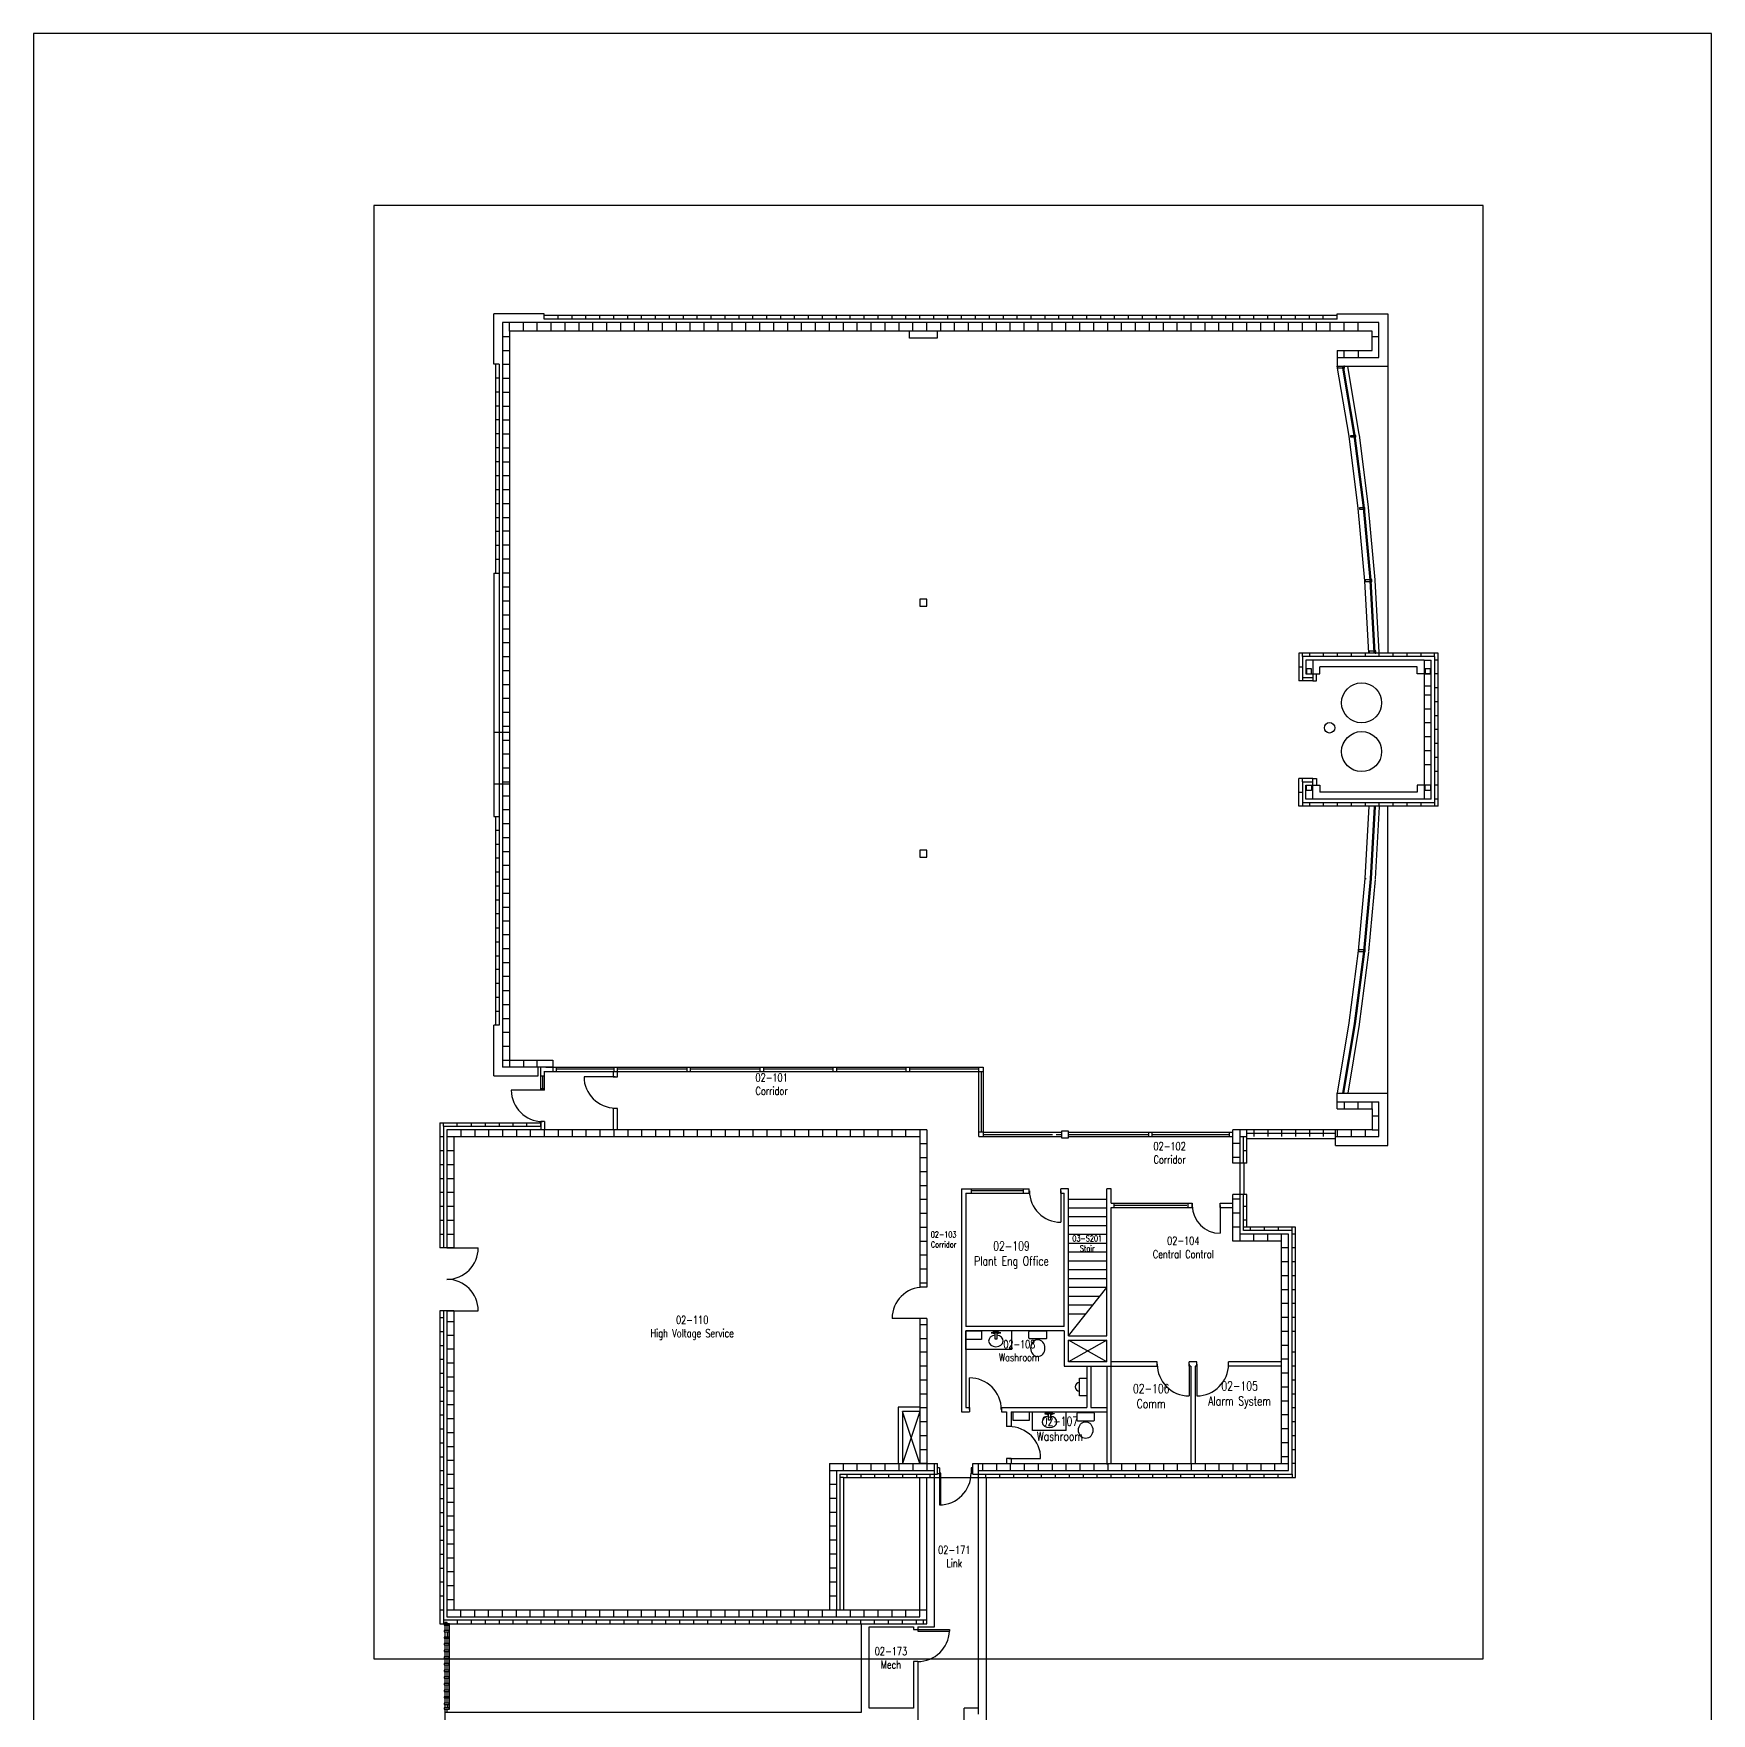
# Model space of a CAD drawing. Extents: x 11182 to 734459, y -1391328 to 152085.
# Drawn here: x 105947 to 154187, y 103800 to 152085 of the extents above; entities that cross this region are included whole.
import ezdxf
from ezdxf.enums import TextEntityAlignment as Align

# ---------------------------------------------------------------- set-up
doc = ezdxf.new("R2010")
doc.units = 0
doc.header["$LTSCALE"] = 500
doc.header["$MEASUREMENT"] = 0
doc.layers.get('0').update_dxf_attribs({"linetype": 'CONTINUOUS'})
doc.layers.add('0_Defpoints', color=106, linetype='CONTINUOUS', plot=False)
for name, color, linetype in [('0_room_data', 7, 'CONTINUOUS'), ('1_Wall_Exist', 251, 'CONTINUOUS'), ('3_Text', 7, 'CONTINUOUS')]:
    doc.layers.add(name, color=color, linetype=linetype)
doc.styles.add('1_200', font='simplex.shx', dxfattribs={"width": 0.75, "height": 460})

# ---------------------------------------------------------------- blocks, each defined once
blk = doc.blocks.new('room_data')
at = {"layer": '3_Text', "style": '1_200', "width": 0.75}
for tag, p in [('ROOMNUM', (0, 0)), ('ROOMUSE', (0, -575))]:
    blk.add_attdef(tag, text='', height=345, dxfattribs=at).set_placement(p, align=Align.MIDDLE_CENTER)
blk = doc.blocks.new('toilet 24x29')
blk.add_lwpolyline([(-9, 0), (9, 0, 0.414214), (10, 1), (10, 8, 0.414214), (9, 9), (-9, 9, 0.414214), (-10, 8), (-10, 1, 0.414214)], format="xyb", close=True)
blk.add_ellipse((0, 19.5), major_axis=(0, 9.47), ratio=0.862784)

msp = doc.modelspace()

# ---------------------------------------------------------------- linework, layer by layer
at = {"layer": '0_Defpoints'}
for points in [[(105947, 77534), (154187, 77534), (154187, 152085), (105947, 152085)], [(115726, 105364), (147627, 105364), (147627, 147140), (115726, 147140)]]:
    msp.add_lwpolyline(points, close=True, dxfattribs=at)
at = {"layer": '1_Wall_Exist'}
for p, q in [((120629, 144029), (119179, 144029)), ((119179, 142579), (119179, 144029)), ((120629, 143879), (120629, 144029)), ((143429, 143979), (120629, 143979)), ((121029, 143879), (121029, 143979)), ((121429, 143879), (121429, 143979)), ((121829, 143879), (121829, 143979)), ((122229, 143879), (122229, 143979)), ((122629, 143879), (122629, 143979)), ((123029, 143879), (123029, 143979)), ((123429, 143879), (123429, 143979)), ((123829, 143879), (123829, 143979)), ((124229, 143879), (124229, 143979)), ((124629, 143879), (124629, 143979)), ((125029, 143879), (125029, 143979)), ((125429, 143879), (125429, 143979)), ((125829, 143879), (125829, 143979)), ((126229, 143879), (126229, 143979)), ((126629, 143879), (126629, 143979)), ((127029, 143879), (127029, 143979)), ((127429, 143879), (127429, 143979)), ((127829, 143879), (127829, 143979)), ((128229, 143879), (128229, 143979)), ((128629, 143879), (128629, 143979)), ((129029, 143879), (129029, 143979)), ((129429, 143879), (129429, 143979)), ((129829, 143879), (129829, 143979)), ((130229, 143879), (130229, 143979)), ((130629, 143879), (130629, 143979)), ((131029, 143879), (131029, 143979)), ((131429, 143879), (131429, 143979)), ((131829, 143879), (131829, 143979)), ((132229, 143879), (132229, 143979)), ((132629, 143879), (132629, 143979)), ((133029, 143879), (133029, 143979)), ((133429, 143879), (133429, 143979)), ((133829, 143879), (133829, 143979)), ((134229, 143879), (134229, 143979)), ((134629, 143879), (134629, 143979)), ((135029, 143879), (135029, 143979)), ((135429, 143879), (135429, 143979)), ((135829, 143879), (135829, 143979)), ((136229, 143879), (136229, 143979)), ((136629, 143879), (136629, 143979)), ((137029, 143879), (137029, 143979)), ((137429, 143879), (137429, 143979)), ((137829, 143879), (137829, 143979)), ((138229, 143879), (138229, 143979)), ((138629, 143879), (138629, 143979)), ((139029, 143879), (139029, 143979)), ((139429, 143879), (139429, 143979)), ((139829, 143879), (139829, 143979)), ((140229, 143879), (140229, 143979)), ((140629, 143879), (140629, 143979)), ((141029, 143879), (141029, 143979)), ((141429, 143879), (141429, 143979)), ((141829, 143879), (141829, 143979)), ((142229, 143879), (142229, 143979)), ((142629, 143879), (142629, 143979)), ((143029, 143879), (143029, 143979)), ((143429, 144029), (144879, 144029)), ((143429, 143879), (143429, 144029)), ((144879, 144029), (144879, 134291)), ((144629, 143779), (119429, 143779)), ((119429, 143779), (119429, 122379)), ((119629, 143529), (119629, 143779)), ((144429, 143529), (119629, 143529)), ((119629, 143529), (119629, 122377)), ((120029, 143529), (120029, 143779)), ((120429, 143529), (120429, 143779)), ((143429, 143879), (120629, 143879)), ((120829, 143529), (120829, 143779)), ((121229, 143529), (121229, 143779)), ((121629, 143529), (121629, 143779)), ((122029, 143529), (122029, 143779)), ((122429, 143529), (122429, 143779)), ((122829, 143529), (122829, 143779)), ((123229, 143529), (123229, 143779)), ((123629, 143529), (123629, 143779)), ((124029, 143529), (124029, 143779)), ((124429, 143529), (124429, 143779)), ((124829, 143529), (124829, 143779)), ((125229, 143529), (125229, 143779)), ((125629, 143529), (125629, 143779)), ((126029, 143529), (126029, 143779)), ((126429, 143529), (126429, 143779)), ((126829, 143529), (126829, 143779)), ((127229, 143529), (127229, 143779)), ((127629, 143529), (127629, 143779)), ((128029, 143529), (128029, 143779)), ((128429, 143529), (128429, 143779)), ((128829, 143529), (128829, 143779)), ((129229, 143529), (129229, 143779)), ((129629, 143529), (129629, 143779)), ((130029, 143529), (130029, 143779)), ((130429, 143529), (130429, 143779)), ((130829, 143529), (130829, 143779)), ((131129, 143329), (131129, 143529)), ((131229, 143529), (131229, 143779)), ((131629, 143529), (131629, 143779)), ((131929, 143529), (131929, 143329)), ((132029, 143529), (132029, 143779)), ((132429, 143529), (132429, 143779)), ((132829, 143529), (132829, 143779)), ((133229, 143529), (133229, 143779)), ((133629, 143529), (133629, 143779)), ((134029, 143529), (134029, 143779)), ((134429, 143529), (134429, 143779)), ((134829, 143529), (134829, 143779)), ((135229, 143529), (135229, 143779)), ((135629, 143529), (135629, 143779)), ((136029, 143529), (136029, 143779)), ((136429, 143529), (136429, 143779)), ((136829, 143529), (136829, 143779)), ((137229, 143529), (137229, 143779)), ((137629, 143529), (137629, 143779)), ((138029, 143529), (138029, 143779)), ((138429, 143529), (138429, 143779)), ((138829, 143529), (138829, 143779)), ((139229, 143529), (139229, 143779)), ((139629, 143529), (139629, 143779)), ((140029, 143529), (140029, 143779)), ((140429, 143529), (140429, 143779)), ((140829, 143529), (140829, 143779)), ((141229, 143529), (141229, 143779)), ((141629, 143529), (141629, 143779)), ((142029, 143529), (142029, 143779)), ((142429, 143529), (142429, 143779)), ((142829, 143529), (142829, 143779)), ((143229, 143529), (143229, 143779)), ((143629, 143529), (143629, 143779)), ((144029, 143529), (144029, 143779)), ((144429, 142979), (144429, 143529)), ((144629, 142779), (144629, 143779)), ((119429, 143379), (119629, 143379)), ((119429, 142979), (119629, 142979)), ((131929, 143329), (131129, 143329)), ((143429, 142979), (143428, 142529)), ((143429, 142979), (144429, 142979)), ((143629, 142779), (143629, 142979)), ((144029, 142979), (144029, 142779)), ((144429, 143379), (144629, 143379)), ((119329, 142579), (119179, 142579)), ((119229, 142579), (119229, 136579)), ((119329, 142579), (119329, 123579)), ((119429, 142579), (119629, 142579)), ((143428, 142779), (144629, 142779)), ((143428, 142529), (144879, 142529)), ((143768, 140510), (143429, 142529)), ((143449, 142530), (143583, 142530)), ((143449, 142467), (143449, 142530)), ((143583, 142467), (143449, 142467)), ((143916, 140535), (143581, 142529)), ((143583, 142530), (143583, 142467)), ((143615, 142513), (143583, 142513)), ((143615, 142487), (143583, 142487)), ((143945, 140540), (143611, 142529)), ((143634, 142530), (143615, 142530)), ((143615, 142530), (143615, 142467)), ((143615, 142467), (143634, 142467)), ((143634, 142467), (143634, 142530)), ((144063, 140560), (143733, 142529)), ((119329, 142179), (119229, 142179)), ((119429, 142179), (119629, 142179)), ((119329, 141779), (119229, 141779)), ((119429, 141779), (119629, 141779)), ((119329, 141379), (119229, 141379)), ((119429, 141379), (119629, 141379)), ((119329, 140979), (119229, 140979)), ((119329, 140579), (119229, 140579)), ((119429, 140979), (119629, 140979)), ((119429, 140579), (119629, 140579)), ((143815, 140534), (143922, 140534)), ((143815, 140483), (143815, 140534)), ((144181, 138452), (143916, 140529)), ((143922, 140534), (143922, 140483)), ((143947, 140520), (143922, 140520)), ((144211, 138456), (143946, 140533)), ((143962, 140534), (143947, 140534)), ((143947, 140534), (143947, 140483)), ((143962, 140483), (143962, 140534)), ((144330, 138471), (144065, 140548)), ((119329, 140179), (119229, 140179)), ((119429, 140179), (119629, 140179)), ((144033, 138433), (143768, 140510)), ((143922, 140483), (143815, 140483)), ((143947, 140500), (143922, 140500)), ((143947, 140483), (143962, 140483)), ((119329, 139779), (119229, 139779)), ((119429, 139779), (119629, 139779)), ((119229, 139379), (119329, 139379)), ((119429, 139379), (119629, 139379)), ((119229, 138979), (119329, 138979)), ((119229, 138579), (119329, 138579)), ((119429, 138979), (119629, 138979)), ((119429, 138579), (119629, 138579)), ((119229, 138179), (119329, 138179)), ((119429, 138179), (119629, 138179)), ((144223, 136356), (144033, 138433)), ((144078, 138461), (144184, 138461)), ((144078, 138410), (144078, 138461)), ((144184, 138410), (144078, 138410)), ((144372, 136370), (144182, 138447)), ((144184, 138461), (144184, 138410)), ((144210, 138447), (144184, 138447)), ((144210, 138426), (144184, 138426)), ((144225, 138461), (144210, 138461)), ((144210, 138461), (144210, 138410)), ((144210, 138410), (144225, 138410)), ((144402, 136372), (144212, 138449)), ((144225, 138410), (144225, 138461)), ((144521, 136383), (144331, 138460)), ((119229, 137779), (119329, 137779)), ((119629, 137779), (119429, 137779)), ((119229, 137379), (119329, 137379)), ((119629, 137379), (119429, 137379)), ((119229, 136979), (119329, 136979)), ((119629, 136979), (119429, 136979)), ((119179, 136579), (119329, 136579)), ((119179, 136579), (119179, 129579)), ((119629, 136579), (119429, 136579)), ((119429, 136179), (119629, 136179)), ((144340, 134279), (144223, 136356)), ((144239, 136389), (144373, 136389)), ((144239, 136326), (144239, 136389)), ((144373, 136326), (144239, 136326)), ((144489, 134287), (144372, 136364)), ((144373, 136389), (144373, 136326)), ((144404, 136372), (144373, 136372)), ((144404, 136346), (144373, 136346)), ((144519, 134289), (144402, 136366)), ((144423, 136389), (144404, 136389)), ((144404, 136389), (144404, 136326)), ((144404, 136326), (144423, 136326)), ((144423, 136326), (144423, 136389)), ((144639, 134296), (144522, 136373)), ((119429, 135779), (119629, 135779)), ((131632, 135827), (131432, 135827)), ((131432, 135827), (131432, 135627)), ((131632, 135627), (131632, 135827)), ((119429, 135379), (119629, 135379)), ((131432, 135627), (131632, 135627)), ((119429, 134979), (119629, 134979)), ((119429, 134579), (119629, 134579)), ((146329, 134279), (142328, 134279)), ((142328, 134279), (142328, 133479)), ((142428, 134179), (142428, 134279)), ((142629, 134276), (142629, 134176)), ((143029, 134276), (143029, 134176)), ((143429, 134276), (143429, 134176)), ((143829, 134276), (143829, 134176)), ((144229, 134276), (144229, 134176)), ((144353, 134343), (144486, 134343)), ((144353, 134279), (144353, 134343)), ((144486, 134279), (144353, 134279)), ((144486, 134343), (144486, 134279)), ((144518, 134325), (144486, 134325)), ((144518, 134299), (144486, 134299)), ((144537, 134343), (144518, 134343)), ((144518, 134343), (144518, 134279)), ((144518, 134279), (144537, 134279)), ((144537, 134279), (144537, 134343)), ((144629, 134276), (144629, 134176)), ((145029, 134276), (145029, 134176)), ((145429, 134276), (145429, 134176)), ((145829, 134276), (145829, 134176)), ((146229, 134179), (146229, 134276)), ((146329, 129878), (146329, 134279)), ((119429, 134179), (119629, 134179)), ((119429, 133779), (119629, 133779)), ((142328, 133879), (142428, 133879)), ((146229, 134179), (142428, 134179)), ((142428, 134179), (142428, 133579)), ((145929, 134079), (142529, 134079)), ((142529, 134079), (142529, 133679)), ((142692, 133829), (142542, 133829)), ((142542, 133829), (142542, 133679)), ((142692, 133679), (142692, 133829)), ((142729, 134079), (142729, 133679)), ((145729, 133879), (142929, 133879)), ((142929, 133679), (142929, 133879)), ((145729, 133679), (145729, 133879)), ((145929, 134079), (146129, 134079)), ((145929, 134079), (145929, 130078)), ((146107, 133829), (145957, 133829)), ((145957, 133829), (145957, 133679)), ((146107, 133679), (146107, 133829)), ((146129, 130078), (146129, 134079)), ((146229, 134179), (146229, 129978)), ((146329, 134079), (146229, 134079)), ((119429, 133379), (119629, 133379)), ((142728, 133479), (142328, 133479)), ((142428, 133579), (142731, 133579)), ((142428, 133579), (142428, 133479)), ((142529, 133679), (142729, 133679)), ((142542, 133679), (142692, 133679)), ((142729, 133679), (142728, 133479)), ((142728, 133479), (142828, 133479)), ((142729, 133679), (142929, 133679)), ((142828, 133479), (142828, 133679)), ((146129, 133679), (145729, 133679)), ((145929, 133339), (146129, 133339)), ((145957, 133679), (146107, 133679)), ((146329, 133679), (146229, 133679)), ((146329, 133279), (146229, 133279)), ((119429, 132979), (119629, 132979)), ((145929, 133079), (146129, 133079)), ((146329, 132879), (146229, 132879)), ((119429, 132579), (119629, 132579)), ((145929, 132679), (146129, 132679)), ((146329, 132479), (146229, 132479)), ((119183, 132008), (119640, 132008)), ((119429, 132179), (119629, 132179)), ((145929, 132279), (146129, 132279)), ((145929, 131879), (146129, 131879)), ((146329, 132079), (146229, 132079)), ((119429, 131779), (119629, 131779)), ((119429, 131379), (119629, 131379)), ((145929, 131479), (146129, 131479)), ((146329, 131679), (146229, 131679)), ((119429, 130979), (119629, 130979)), ((145929, 131079), (146129, 131079)), ((146329, 131279), (146229, 131279)), ((146329, 130879), (146229, 130879)), ((119628, 130508), (119183, 130508)), ((119429, 130579), (119629, 130579)), ((142328, 129878), (142328, 130678)), ((142728, 130678), (142328, 130678)), ((142428, 130578), (142428, 130678)), ((142428, 130578), (142731, 130581)), ((142428, 130578), (142428, 129878)), ((142529, 130078), (142529, 130478)), ((142529, 130478), (142729, 130478)), ((142542, 130328), (142542, 130478)), ((142542, 130478), (142692, 130478)), ((142692, 130478), (142692, 130328)), ((142729, 130478), (142728, 130678)), ((142728, 130678), (142828, 130678)), ((142729, 130078), (142729, 130478)), ((142729, 130478), (142929, 130478)), ((142828, 130678), (142828, 130478)), ((142929, 130478), (142929, 130278)), ((145929, 130478), (145729, 130478)), ((145729, 130478), (145729, 130278)), ((146129, 130478), (145929, 130478)), ((145957, 130328), (145957, 130478)), ((146107, 130478), (146107, 130328)), ((146329, 130479), (146229, 130479)), ((119429, 130179), (119629, 130179)), ((142328, 130278), (142428, 130278)), ((146229, 129978), (142428, 129978)), ((146129, 130078), (142529, 130078)), ((142692, 130328), (142542, 130328)), ((142629, 129978), (142629, 129878)), ((145729, 130278), (142929, 130278)), ((143029, 129978), (143029, 129878)), ((143429, 129978), (143429, 129878)), ((143829, 129978), (143829, 129878)), ((144229, 129978), (144229, 129878)), ((144629, 129978), (144629, 129878)), ((145029, 129978), (145029, 129878)), ((145429, 129978), (145429, 129878)), ((145829, 129978), (145829, 129878)), ((146107, 130328), (145957, 130328)), ((146329, 130079), (146229, 130079)), ((146229, 129978), (146229, 129878)), ((119179, 129579), (119329, 129579)), ((119229, 129579), (119229, 123579)), ((119429, 129779), (119629, 129779)), ((146329, 129878), (142328, 129878)), ((144340, 129878), (144223, 127801)), ((144489, 129870), (144372, 127793)), ((144519, 129868), (144402, 127791)), ((144639, 129862), (144522, 127785)), ((144879, 120129), (144879, 129879)), ((119329, 129179), (119229, 129179)), ((119429, 129379), (119629, 129379)), ((119429, 128979), (119629, 128979)), ((119329, 128779), (119229, 128779)), ((119429, 128579), (119629, 128579)), ((131632, 128616), (131432, 128616)), ((131432, 128616), (131432, 128416)), ((131632, 128416), (131632, 128616)), ((119329, 128379), (119229, 128379)), ((119329, 127979), (119229, 127979)), ((119429, 128179), (119629, 128179)), ((131432, 128416), (131632, 128416)), ((119329, 127579), (119229, 127579)), ((119429, 127779), (119629, 127779)), ((144223, 127801), (144033, 125724)), ((144372, 127788), (144182, 125711)), ((144402, 127785), (144212, 125708)), ((144223, 127801), (144259, 127802)), ((144521, 127774), (144331, 125697)), ((119329, 127179), (119229, 127179)), ((119429, 127379), (119629, 127379)), ((119329, 126779), (119229, 126779)), ((119429, 126979), (119629, 126979)), ((119429, 126579), (119629, 126579)), ((119229, 126379), (119329, 126379)), ((119629, 126179), (119429, 126179)), ((119229, 125979), (119329, 125979)), ((119229, 125579), (119329, 125579)), ((119629, 125779), (119429, 125779)), ((144033, 125724), (143766, 123647)), ((144181, 125705), (143914, 123628)), ((144211, 125702), (143944, 123625)), ((144048, 125758), (144181, 125758)), ((144048, 125694), (144048, 125758)), ((144181, 125694), (144048, 125694)), ((144330, 125686), (144063, 123609)), ((144181, 125758), (144181, 125694)), ((144213, 125740), (144181, 125740)), ((144213, 125714), (144181, 125714)), ((144232, 125758), (144213, 125758)), ((144213, 125758), (144213, 125694)), ((144213, 125694), (144232, 125694)), ((144232, 125694), (144232, 125758)), ((119329, 125179), (119229, 125179)), ((119629, 125379), (119429, 125379)), ((119329, 124779), (119229, 124779)), ((119629, 124979), (119429, 124979)), ((119429, 124579), (119629, 124579)), ((119329, 124379), (119229, 124379)), ((119429, 124179), (119629, 124179)), ((119329, 123979), (119229, 123979)), ((119429, 123779), (119629, 123779)), ((143766, 123647), (143429, 121629)), ((143914, 123623), (143581, 121629)), ((143943, 123618), (143611, 121629)), ((119179, 122129), (119179, 123579)), ((119329, 123579), (119179, 123579)), ((119429, 123379), (119629, 123379)), ((144062, 123598), (143733, 121629)), ((119429, 122979), (119629, 122979)), ((119429, 122579), (120879, 122579)), ((120879, 122379), (119429, 122379)), ((120029, 122579), (120029, 122379)), ((120429, 122379), (120429, 122579)), ((120459, 122129), (120459, 122377)), ((120530, 121714), (120530, 122378)), ((120636, 121714), (120636, 122260)), ((120638, 122255), (133247, 122255)), ((120679, 122379), (133247, 122379)), ((120879, 122579), (120879, 122255)), ((120979, 122255), (120979, 122379)), ((122628, 122315), (120983, 122315)), ((122611, 122242), (122611, 122102)), ((122630, 122380), (122629, 122256)), ((122730, 122380), (122729, 122256)), ((124729, 122318), (122730, 122318)), ((122735, 122102), (122735, 122237)), ((124729, 122380), (124729, 122256)), ((124829, 122380), (124829, 122256)), ((126829, 122318), (124829, 122318)), ((126829, 122380), (126829, 122256)), ((126929, 122380), (126929, 122256)), ((128929, 122318), (126929, 122318)), ((128929, 122380), (128929, 122256)), ((129029, 122380), (129029, 122256)), ((131029, 122318), (129029, 122318)), ((131029, 122380), (131029, 122256)), ((131129, 122380), (131129, 122256)), ((133129, 122318), (131129, 122318)), ((133129, 120379), (133129, 122380)), ((133188, 122255), (133188, 120502)), ((133247, 122379), (133247, 120379)), ((119179, 122129), (120459, 122129)), ((120583, 121714), (119683, 121714)), ((120530, 122124), (120636, 122124)), ((120636, 121752), (120530, 121752)), ((120636, 121714), (120530, 121714)), ((120583, 122124), (120583, 121752)), ((122673, 122102), (121773, 122102)), ((122611, 122102), (122735, 122102)), ((143427, 121629), (144879, 121629)), ((143428, 121379), (144629, 121379)), ((143429, 121179), (143429, 121627)), ((143629, 121379), (143629, 121179)), ((144029, 121179), (144029, 121379)), ((144429, 121179), (144429, 121379)), ((144629, 120379), (144629, 121379)), ((117629, 120779), (117629, 117179)), ((117629, 120779), (120529, 120779)), ((117729, 120679), (117729, 120779)), ((118129, 120679), (118129, 120779)), ((118529, 120779), (118529, 120679)), ((118929, 120779), (118929, 120679)), ((119329, 120779), (119329, 120679)), ((119729, 120779), (119729, 120679)), ((120129, 120679), (120129, 120779)), ((120529, 120813), (120529, 120579)), ((120637, 120813), (120529, 120813)), ((120529, 120679), (120529, 120779)), ((120637, 120813), (120637, 120589)), ((122611, 121188), (122611, 120579)), ((122735, 121188), (122611, 121188)), ((122735, 120579), (122735, 121188)), ((143429, 121179), (144429, 121179)), ((144429, 121179), (144429, 120579)), ((144429, 120979), (144629, 120979)), ((117629, 120379), (117729, 120379)), ((117729, 120679), (117729, 117179)), ((117729, 120679), (120529, 120679)), ((117829, 120579), (117829, 117179)), ((131629, 120579), (117829, 120579)), ((117829, 120379), (118029, 120379)), ((118029, 120379), (118029, 117179)), ((118029, 120379), (131429, 120379)), ((118229, 120579), (118229, 120379)), ((118629, 120579), (118629, 120379)), ((119029, 120579), (119029, 120379)), ((119429, 120579), (119429, 120379)), ((119829, 120579), (119829, 120379)), ((120229, 120579), (120229, 120379)), ((120629, 120579), (120629, 120379)), ((121029, 120579), (121029, 120379)), ((121429, 120579), (121429, 120379)), ((121829, 120579), (121829, 120379)), ((122229, 120579), (122229, 120379)), ((122629, 120579), (122629, 120379)), ((123029, 120579), (123029, 120379)), ((123429, 120579), (123429, 120379)), ((123829, 120579), (123829, 120379)), ((124229, 120579), (124229, 120379)), ((124629, 120579), (124629, 120379)), ((125029, 120579), (125029, 120379)), ((125429, 120579), (125429, 120379)), ((125829, 120579), (125829, 120379)), ((126229, 120579), (126229, 120379)), ((126629, 120579), (126629, 120379)), ((127029, 120579), (127029, 120379)), ((127429, 120579), (127429, 120379)), ((127829, 120579), (127829, 120379)), ((128229, 120579), (128229, 120379)), ((128629, 120579), (128629, 120379)), ((129029, 120579), (129029, 120379)), ((129429, 120579), (129429, 120379)), ((129829, 120379), (129829, 120579)), ((130229, 120379), (130229, 120579)), ((130629, 120379), (130629, 120579)), ((131029, 120379), (131029, 120579)), ((131429, 120579), (131429, 116052)), ((131629, 120579), (131629, 116052)), ((133247, 120503), (133129, 120503)), ((133129, 120379), (135505, 120379)), ((133247, 120503), (135505, 120503)), ((133247, 120441), (135247, 120441)), ((135347, 120441), (135505, 120441)), ((135705, 120541), (135505, 120541)), ((135505, 120541), (135505, 120341)), ((135505, 120341), (135705, 120341)), ((135705, 120341), (135705, 120541)), ((135705, 120503), (140429, 120503)), ((135705, 120441), (138011, 120441)), ((135705, 120379), (140429, 120379)), ((138011, 120379), (138011, 120503)), ((138111, 120379), (138111, 120503)), ((138111, 120441), (140328, 120441)), ((140328, 120379), (140328, 120503)), ((140428, 120379), (140428, 120503)), ((140429, 119613), (140429, 120579)), ((144429, 120579), (140429, 120579)), ((140629, 120579), (140629, 120379)), ((140629, 120379), (140829, 120379)), ((140629, 120379), (140629, 117379)), ((140729, 119613), (140729, 120379)), ((140729, 120379), (140829, 120379)), ((140829, 119613), (140829, 120579)), ((143379, 120469), (140829, 120469)), ((143379, 120315), (140829, 120315)), ((141029, 120579), (141029, 120379)), ((141429, 120579), (141429, 120379)), ((141829, 120579), (141829, 120379)), ((142229, 120579), (142229, 120379)), ((142629, 120579), (142629, 120379)), ((143029, 120579), (143029, 120379)), ((143379, 120179), (143379, 120579)), ((143379, 120379), (144629, 120379)), ((143429, 120579), (143429, 120379)), ((143829, 120579), (143829, 120379)), ((144229, 120579), (144229, 120379)), ((144429, 120579), (144629, 120579)), ((117629, 119979), (117729, 119979)), ((117829, 119979), (118029, 119979)), ((131429, 120179), (131629, 120179)), ((131429, 119779), (131629, 119779)), ((140629, 120179), (140429, 120179)), ((140629, 119779), (140429, 119779)), ((140729, 119979), (140829, 119979)), ((143379, 120129), (143379, 120179)), ((143379, 120129), (144879, 120129)), ((117629, 119579), (117729, 119579)), ((117829, 119579), (118029, 119579)), ((131429, 119379), (131629, 119379)), ((140829, 119613), (140429, 119613)), ((140754, 118713), (140754, 119613)), ((117629, 119179), (117729, 119179)), ((117829, 119179), (118029, 119179)), ((131429, 118979), (131629, 118979)), ((132629, 118879), (134567, 118879)), ((132629, 118879), (132629, 112468)), ((132913, 118755), (132913, 118879)), ((134413, 118817), (132914, 118817)), ((134413, 118755), (134413, 118879)), ((134567, 118755), (134567, 118879)), ((135481, 118755), (135481, 118879)), ((135705, 118879), (135481, 118879)), ((135481, 118817), (135481, 117917)), ((135705, 114653), (135705, 118879)), ((136805, 114653), (136805, 118879)), ((136929, 118879), (136805, 118879)), ((136929, 118463), (136929, 118879)), ((117629, 118779), (117729, 118779)), ((117629, 118379), (117729, 118379)), ((117829, 118779), (118029, 118779)), ((117829, 118379), (118029, 118379)), ((131429, 118579), (131629, 118579)), ((132753, 118755), (134567, 118755)), ((132753, 118755), (132753, 114919)), ((135481, 118755), (135581, 118755)), ((135581, 114919), (135581, 118755)), ((135705, 118579), (136805, 118579)), ((136805, 118325), (135705, 118325)), ((136929, 118463), (139261, 118463)), ((136929, 118339), (139261, 118339)), ((136929, 110979), (136929, 118339)), ((137008, 118463), (137008, 118343)), ((139108, 118402), (137017, 118402)), ((139129, 118462), (139129, 118339)), ((139261, 118339), (139261, 118463)), ((139261, 118463), (139261, 118339)), ((140061, 118339), (140061, 118463)), ((140061, 118463), (140428, 118463)), ((140061, 118401), (140061, 117601)), ((140061, 118339), (140429, 118339)), ((140829, 118713), (140429, 118713)), ((140429, 117379), (140429, 118713)), ((140629, 118579), (140429, 118579)), ((140729, 117679), (140729, 118713)), ((140729, 118379), (140829, 118379)), ((140829, 117779), (140829, 118713)), ((117629, 117979), (117729, 117979)), ((117829, 117979), (118029, 117979)), ((131429, 118179), (131629, 118179)), ((136805, 118071), (135705, 118071)), ((136805, 117817), (135705, 117817)), ((140629, 118179), (140429, 118179)), ((140829, 117979), (140729, 117979)), ((117629, 117579), (117729, 117579)), ((117829, 117579), (118029, 117579)), ((131429, 117779), (131629, 117779)), ((131429, 117379), (131629, 117379)), ((136805, 117563), (135705, 117563)), ((140629, 117779), (140429, 117779)), ((141829, 117379), (140429, 117379)), ((142029, 117579), (140629, 117579)), ((140829, 117779), (140729, 117779)), ((142129, 117679), (140729, 117679)), ((142229, 117779), (140829, 117779)), ((140929, 117779), (140929, 117679)), ((141029, 117379), (141029, 117579)), ((141329, 117779), (141329, 117679)), ((141429, 117379), (141429, 117579)), ((141729, 117779), (141729, 117679)), ((141829, 110979), (141829, 117579)), ((142029, 110779), (142029, 117579)), ((142129, 110679), (142129, 117779)), ((142229, 117579), (142129, 117579)), ((142229, 110579), (142229, 117779)), ((118029, 117179), (117629, 117179)), ((117829, 117179), (118730, 117179)), ((131429, 116979), (131629, 116979)), ((136805, 117309), (135705, 117309)), ((136805, 117055), (135705, 117055)), ((142029, 117179), (141829, 117179)), ((142229, 117179), (142129, 117179)), ((131429, 116579), (131629, 116579)), ((136805, 116801), (135705, 116801)), ((136805, 116547), (135705, 116547)), ((142029, 116779), (141829, 116779)), ((142029, 116379), (141829, 116379)), ((142229, 116779), (142129, 116779)), ((142229, 116379), (142129, 116379)), ((131429, 116179), (131629, 116179)), ((131629, 116052), (131429, 116052)), ((136805, 116293), (135705, 116293)), ((136805, 116039), (135705, 116039)), ((135705, 114653), (136805, 116039)), ((142029, 115979), (141829, 115979)), ((142229, 115979), (142129, 115979)), ((136603, 115785), (135705, 115785)), ((136401, 115531), (135705, 115531)), ((142029, 115579), (141829, 115579)), ((142229, 115579), (142129, 115579)), ((117629, 115375), (117629, 106379)), ((118029, 115375), (117629, 115375)), ((117629, 115179), (117729, 115179)), ((117729, 115375), (117729, 106379)), ((117829, 115375), (117829, 106579)), ((117829, 115375), (118730, 115375)), ((117829, 115067), (118029, 115067)), ((118029, 115375), (118029, 106779)), ((131529, 115152), (130629, 115152)), ((131629, 115152), (131429, 115152)), ((131429, 115152), (131429, 110979)), ((131429, 114979), (131629, 114979)), ((131629, 115152), (131629, 110779)), ((135581, 114919), (132753, 114919)), ((136200, 115277), (135705, 115277)), ((142029, 115179), (141829, 115179)), ((142229, 115179), (142129, 115179)), ((117629, 114779), (117729, 114779)), ((118029, 114667), (117829, 114667)), ((131429, 114579), (131629, 114579)), ((135581, 114795), (132753, 114795)), ((132753, 114262), (132753, 114795)), ((132753, 114795), (132753, 112595)), ((134073, 114262), (134073, 114795)), ((135581, 114795), (135581, 113779)), ((135705, 114653), (136805, 114653)), ((135705, 114529), (136805, 114529)), ((136805, 114529), (135705, 113903)), ((136805, 113903), (135705, 114529)), ((135705, 113903), (135705, 114529)), ((136805, 113903), (136805, 114529)), ((142029, 114779), (141829, 114779)), ((142229, 114779), (142129, 114779)), ((117629, 114379), (117729, 114379)), ((117629, 113979), (117729, 113979)), ((118029, 114267), (117829, 114267)), ((131629, 114179), (131429, 114179)), ((134073, 114262), (132753, 114262)), ((142029, 114379), (141829, 114379)), ((142029, 113979), (141829, 113979)), ((142229, 114179), (142129, 114179)), ((117629, 113579), (117729, 113579)), ((118029, 113867), (117829, 113867)), ((131629, 113779), (131429, 113779)), ((135581, 113779), (138253, 113779)), ((136805, 113903), (135705, 113903)), ((136225, 113779), (136225, 112595)), ((136349, 113779), (136349, 112595)), ((136806, 113786), (136806, 110958)), ((138253, 113903), (136929, 113903)), ((138253, 113779), (138253, 113903)), ((139391, 113903), (139167, 113903)), ((139167, 113779), (139167, 113903)), ((139167, 113841), (139167, 112927)), ((139217, 113779), (139167, 113779)), ((139217, 113779), (139217, 110979)), ((139391, 113779), (139341, 113779)), ((139341, 113779), (139341, 110979)), ((139391, 113779), (139391, 113903)), ((139391, 113841), (139391, 112927)), ((141829, 113903), (140305, 113903)), ((140305, 113779), (140305, 113903)), ((141829, 113779), (140305, 113779)), ((142029, 113579), (141829, 113579)), ((142229, 113779), (142129, 113779)), ((117629, 113179), (117729, 113179)), ((118029, 113467), (117829, 113467)), ((118029, 113067), (117829, 113067)), ((131629, 113379), (131429, 113379)), ((132857, 112531), (132857, 113446)), ((142029, 113179), (141829, 113179)), ((142229, 113379), (142129, 113379)), ((117629, 112779), (117729, 112779)), ((118029, 112667), (117829, 112667)), ((131429, 112603), (130805, 112603)), ((130805, 112603), (130805, 110979)), ((131629, 112979), (131429, 112979)), ((131629, 112579), (131429, 112579)), ((132753, 112595), (132857, 112595)), ((132857, 112595), (132857, 112468)), ((133772, 112595), (133772, 112468)), ((133772, 112595), (136225, 112595)), ((136349, 112595), (136806, 112595)), ((142029, 112779), (141829, 112779)), ((142229, 112979), (142129, 112979)), ((142229, 112579), (142129, 112579)), ((117629, 112379), (117729, 112379)), ((118029, 112267), (117829, 112267)), ((131429, 112479), (130929, 112479)), ((130929, 112479), (130929, 110979)), ((131429, 112479), (130929, 110979)), ((131429, 110979), (130929, 112479)), ((131629, 112179), (131429, 112179)), ((132629, 112468), (132857, 112468)), ((133772, 112468), (133924, 112468)), ((133924, 112468), (133924, 112046)), ((134051, 112046), (133924, 112046)), ((134051, 112468), (136806, 112468)), ((134051, 112468), (134051, 112046)), ((134672, 111934), (134672, 112468)), ((135637, 111934), (135637, 112468)), ((142029, 112379), (141829, 112379)), ((142229, 112179), (142129, 112179)), ((117629, 111979), (117729, 111979)), ((117629, 111579), (117729, 111579)), ((118029, 111867), (117829, 111867)), ((131629, 111779), (131429, 111779)), ((135637, 111934), (134672, 111934)), ((142029, 111979), (141829, 111979)), ((142029, 111579), (141829, 111579)), ((142229, 111779), (142129, 111779)), ((117629, 111179), (117729, 111179)), ((118029, 111467), (117829, 111467)), ((118029, 111067), (117829, 111067)), ((131629, 111379), (131429, 111379)), ((134051, 111131), (133924, 111131)), ((133924, 111131), (133924, 110979)), ((133988, 111131), (134902, 111131)), ((134051, 111131), (134051, 110979)), ((142029, 111179), (141829, 111179)), ((142229, 111379), (142129, 111379)), ((117629, 110779), (117729, 110779)), ((118029, 110667), (117829, 110667)), ((128829, 110979), (131938, 110979)), ((128829, 110979), (128829, 106779)), ((128829, 110779), (129029, 110779)), ((129029, 110779), (131851, 110779)), ((129029, 110779), (129029, 106779)), ((129129, 110679), (131938, 110679)), ((129129, 110679), (129129, 106781)), ((129229, 110579), (129129, 110579)), ((129229, 110779), (129229, 110979)), ((129229, 110579), (142229, 110579)), ((129229, 110579), (129229, 106779)), ((129329, 110679), (129329, 110579)), ((129629, 110779), (129629, 110979)), ((129729, 110679), (129729, 110579)), ((130029, 110779), (130029, 110979)), ((130129, 110679), (130129, 110579)), ((130429, 110779), (130429, 110979)), ((130529, 110679), (130529, 110579)), ((130829, 110779), (130829, 110979)), ((130929, 110679), (130929, 110579)), ((131229, 110971), (131229, 110779)), ((131329, 110679), (131329, 110579)), ((131629, 110979), (131429, 110979)), ((131429, 106779), (131429, 110579)), ((131629, 106379), (131629, 110579)), ((131729, 110579), (131729, 110679)), ((131851, 106292), (131851, 110979)), ((131938, 110679), (131938, 110979)), ((131989, 110855), (131938, 110855)), ((131989, 110684), (131938, 110684)), ((131989, 110855), (131989, 109795)), ((132033, 110709), (131989, 110709)), ((132033, 109795), (132033, 110709)), ((132954, 110855), (132903, 110855)), ((132903, 110855), (132903, 110709)), ((132903, 110709), (132954, 110709)), ((132954, 110979), (142029, 110979)), ((132954, 110679), (132954, 110979)), ((132954, 110679), (142129, 110679)), ((133110, 103775), (133110, 110979)), ((133110, 110779), (142029, 110779)), ((133229, 110979), (133229, 110779)), ((133329, 110579), (133329, 110679)), ((133339, 110579), (133339, 102521)), ((133629, 110979), (133629, 110779)), ((133729, 110579), (133729, 110679)), ((134029, 110979), (134029, 110779)), ((134129, 110579), (134129, 110679)), ((134429, 110979), (134429, 110779)), ((134529, 110579), (134529, 110679)), ((134829, 110979), (134829, 110779)), ((134929, 110579), (134929, 110679)), ((135229, 110979), (135229, 110779)), ((135329, 110579), (135329, 110679)), ((135629, 110979), (135629, 110779)), ((135729, 110579), (135729, 110679)), ((136029, 110979), (136029, 110779)), ((136129, 110579), (136129, 110679)), ((136429, 110979), (136429, 110779)), ((136529, 110579), (136529, 110679)), ((136829, 110979), (136829, 110779)), ((136929, 110579), (136929, 110679)), ((137229, 110979), (137229, 110779)), ((137329, 110579), (137329, 110679)), ((137629, 110979), (137629, 110779)), ((137729, 110579), (137729, 110679)), ((138029, 110979), (138029, 110779)), ((138129, 110579), (138129, 110679)), ((138429, 110979), (138429, 110779)), ((138529, 110579), (138529, 110679)), ((138829, 110979), (138829, 110779)), ((138929, 110579), (138929, 110679)), ((139229, 110979), (139229, 110779)), ((139329, 110579), (139329, 110679)), ((139629, 110979), (139629, 110779)), ((139729, 110579), (139729, 110679)), ((140029, 110979), (140029, 110779)), ((140129, 110579), (140129, 110679)), ((140429, 110979), (140429, 110779)), ((140529, 110579), (140529, 110679)), ((140829, 110979), (140829, 110779)), ((140929, 110579), (140929, 110679)), ((141229, 110979), (141229, 110779)), ((141329, 110579), (141329, 110679)), ((141629, 110979), (141629, 110779)), ((141729, 110579), (141729, 110679)), ((142229, 110979), (142129, 110979)), ((142129, 110679), (142129, 110579)), ((117629, 110379), (117729, 110379)), ((118029, 110267), (117829, 110267)), ((129029, 110379), (128829, 110379)), ((117629, 109979), (117729, 109979)), ((118029, 109867), (117829, 109867)), ((129029, 109979), (128829, 109979)), ((131989, 109795), (132033, 109795)), ((117629, 109579), (117729, 109579)), ((117629, 109179), (117729, 109179)), ((118029, 109467), (117829, 109467)), ((129029, 109579), (128829, 109579)), ((129029, 109179), (128829, 109179)), ((117629, 108779), (117729, 108779)), ((118029, 109067), (117829, 109067)), ((118029, 108667), (117829, 108667)), ((129029, 108779), (128829, 108779)), ((117629, 108379), (117729, 108379)), ((118029, 108267), (117829, 108267)), ((129029, 108379), (128829, 108379)), ((117629, 107979), (117729, 107979)), ((118029, 107867), (117829, 107867)), ((129029, 107979), (128829, 107979)), ((117629, 107579), (117729, 107579)), ((118029, 107467), (117829, 107467)), ((128829, 107579), (129029, 107579)), ((117629, 107179), (117729, 107179)), ((117629, 106779), (117729, 106779)), ((118029, 107067), (117829, 107067)), ((117829, 106779), (118029, 106779)), ((118029, 106779), (131429, 106779)), ((118229, 106579), (118229, 106779)), ((118629, 106579), (118629, 106779)), ((119029, 106579), (119029, 106779)), ((119429, 106579), (119429, 106779)), ((119829, 106579), (119829, 106779)), ((120229, 106579), (120229, 106779)), ((120629, 106579), (120629, 106779)), ((121029, 106579), (121029, 106779)), ((121429, 106579), (121429, 106779)), ((121829, 106579), (121829, 106779)), ((122229, 106579), (122229, 106779)), ((122629, 106579), (122629, 106779)), ((123029, 106579), (123029, 106779)), ((123429, 106579), (123429, 106779)), ((123829, 106579), (123829, 106779)), ((124229, 106579), (124229, 106779)), ((124629, 106579), (124629, 106779)), ((125029, 106579), (125029, 106779)), ((125429, 106579), (125429, 106779)), ((125829, 106579), (125829, 106779)), ((126229, 106579), (126229, 106779)), ((126629, 106579), (126629, 106779)), ((127029, 106579), (127029, 106779)), ((127429, 106579), (127429, 106779)), ((127829, 106579), (127829, 106779)), ((128229, 106579), (128229, 106779)), ((128629, 106579), (128629, 106779)), ((128829, 107179), (129029, 107179)), ((129029, 106579), (129029, 106779)), ((129429, 106779), (129429, 106579)), ((129829, 106579), (129829, 106779)), ((130229, 106579), (130229, 106779)), ((130629, 106579), (130629, 106779)), ((131029, 106579), (131029, 106779)), ((131429, 106779), (131629, 106779)), ((131429, 106579), (131429, 106779)), ((117629, 106379), (131629, 106379)), ((131629, 106479), (117729, 106479)), ((117750, 106377), (117750, 106339)), ((117902, 106377), (117750, 106377)), ((117750, 106339), (117889, 106339)), ((117835, 106413), (117772, 106413)), ((117772, 106413), (117772, 106377)), ((117772, 106339), (117772, 106186)), ((117829, 106579), (131429, 106579)), ((117835, 106377), (117835, 106416)), ((117835, 106186), (117835, 106339)), ((117889, 106377), (117889, 103926)), ((117902, 103926), (117902, 106377)), ((118129, 106479), (118129, 106379)), ((118529, 106479), (118529, 106379)), ((118929, 106479), (118929, 106379)), ((119329, 106479), (119329, 106379)), ((119729, 106479), (119729, 106379)), ((120129, 106479), (120129, 106379)), ((120529, 106479), (120529, 106379)), ((120929, 106479), (120929, 106379)), ((121329, 106479), (121329, 106379)), ((121729, 106379), (121729, 106479)), ((122129, 106379), (122129, 106479)), ((122529, 106379), (122529, 106479)), ((122929, 106379), (122929, 106479)), ((123329, 106379), (123329, 106479)), ((123729, 106379), (123729, 106479)), ((124129, 106379), (124129, 106479)), ((124529, 106379), (124529, 106479)), ((124929, 106379), (124929, 106479)), ((125329, 106379), (125329, 106479)), ((125729, 106379), (125729, 106479)), ((126129, 106379), (126129, 106479)), ((126529, 106379), (126529, 106479)), ((126929, 106379), (126929, 106479)), ((127329, 106379), (127329, 106479)), ((127729, 106379), (127729, 106479)), ((128129, 106379), (128129, 106479)), ((128529, 106379), (128529, 106479)), ((128929, 106379), (128929, 106479)), ((129329, 106379), (129329, 106479)), ((129729, 106379), (129729, 106479)), ((129746, 106379), (129746, 103826)), ((129968, 106292), (131247, 106292)), ((129968, 103946), (129968, 106292)), ((130129, 106379), (130129, 106479)), ((130529, 106379), (130529, 106479)), ((130929, 106379), (130929, 106479)), ((131247, 106292), (131247, 106208)), ((131329, 106379), (131329, 106479)), ((131367, 106292), (131851, 106292)), ((131367, 106292), (131367, 106164)), ((131529, 106379), (131529, 106479)), ((117772, 106148), (117772, 105996)), ((117772, 105958), (117772, 105805)), ((117772, 105767), (117772, 105615)), ((117835, 106148), (117835, 105996)), ((117835, 105805), (117835, 105958)), ((117835, 105615), (117835, 105767)), ((117889, 106167), (117902, 106167)), ((117889, 105977), (117902, 105977)), ((117902, 105786), (117889, 105786)), ((131247, 106208), (132282, 106208)), ((131367, 106164), (132282, 106164)), ((132282, 106208), (132282, 106164)), ((117772, 105577), (117772, 105424)), ((117772, 105386), (117772, 105234)), ((117835, 105424), (117835, 105577)), ((117835, 105234), (117835, 105386)), ((117889, 105596), (117902, 105596)), ((117902, 105405), (117889, 105405)), ((131247, 105294), (131247, 103946)), ((131367, 105294), (131247, 105294)), ((131367, 105294), (131367, 103168)), ((117772, 105196), (117772, 105043)), ((117772, 105005), (117772, 104853)), ((117772, 104815), (117772, 104662)), ((117835, 105043), (117835, 105196)), ((117835, 104853), (117835, 105005)), ((117835, 104662), (117835, 104815)), ((117902, 105215), (117889, 105215)), ((117889, 105024), (117902, 105024)), ((117889, 104834), (117902, 104834)), ((117772, 104624), (117772, 104472)), ((117772, 104434), (117772, 104281)), ((117835, 104472), (117835, 104624)), ((117835, 104281), (117835, 104434)), ((117902, 104643), (117889, 104643)), ((117902, 104453), (117889, 104453)), ((117772, 104243), (117772, 104091)), ((117772, 104053), (117772, 103964)), ((117772, 103926), (117772, 103749)), ((129746, 103826), (117775, 103826)), ((117775, 103826), (117775, 100429)), ((117835, 104091), (117835, 104243)), ((117835, 104053), (117835, 103964)), ((117835, 103826), (117835, 103926)), ((117902, 104262), (117889, 104262)), ((117889, 104072), (117902, 104072)), ((131247, 103946), (129968, 103946)), ((133110, 103946), (132698, 103946)), ((132698, 102521), (132698, 103946))]:
    msp.add_line(p, q, dxfattribs=at)
at = {"layer": '1_Wall_Exist', "extrusion": (0, 0, -1)}
for p, q in [((117750, 106186), (117750, 106148)), ((117889, 106186), (117750, 106186)), ((117750, 106148), (117889, 106148)), ((117750, 105996), (117750, 105958)), ((117889, 105996), (117750, 105996)), ((117750, 105958), (117889, 105958)), ((117750, 105805), (117750, 105767)), ((117889, 105805), (117750, 105805)), ((117750, 105767), (117889, 105767)), ((117750, 105615), (117750, 105577)), ((117889, 105615), (117750, 105615)), ((117750, 105577), (117889, 105577)), ((117750, 105424), (117750, 105386)), ((117889, 105424), (117750, 105424)), ((117750, 105386), (117889, 105386)), ((117750, 105234), (117750, 105196)), ((117889, 105234), (117750, 105234)), ((117750, 105196), (117889, 105196)), ((117750, 105043), (117750, 105005)), ((117889, 105043), (117750, 105043)), ((117750, 105005), (117889, 105005)), ((117750, 104853), (117750, 104815)), ((117889, 104853), (117750, 104853)), ((117750, 104815), (117889, 104815)), ((117750, 104662), (117750, 104624)), ((117889, 104662), (117750, 104662)), ((117750, 104624), (117889, 104624)), ((117750, 104472), (117750, 104434)), ((117889, 104472), (117750, 104472)), ((117750, 104434), (117889, 104434)), ((117750, 104281), (117750, 104243)), ((117889, 104281), (117750, 104281)), ((117750, 104243), (117889, 104243)), ((117750, 104091), (117750, 104053)), ((117889, 104091), (117750, 104091)), ((117750, 104053), (117889, 104053)), ((117750, 103964), (117750, 103926)), ((117889, 103964), (117750, 103964)), ((117750, 103926), (117902, 103926))]:
    msp.add_line(p, q, dxfattribs=at)
at = {"layer": '1_Wall_Exist'}
for points in [[(132753, 114795), (133205, 114795), (133205, 114547), (132753, 114547)], [(133563, 114743), (133480, 114743), (133480, 114738), (133563, 114738)], [(133591, 114747), (133642, 114747), (133642, 114557), (133591, 114557)], [(133669, 114743), (133753, 114743), (133753, 114738), (133669, 114738)], [(136225, 113441), (136225, 112933), (136018, 112933), (136018, 113441)], [(134116, 112468), (134568, 112468), (134568, 112220), (134116, 112220)], [(135102, 112416), (135018, 112416), (135018, 112411), (135102, 112411)], [(135129, 112420), (135180, 112420), (135180, 112229), (135129, 112229)], [(135207, 112416), (135291, 112416), (135291, 112411), (135207, 112411)]]:
    msp.add_lwpolyline(points, close=True, dxfattribs=at)
for points in [[(133540, 114743), (133540, 114764), (133692, 114764), (133692, 114743)], [(133591, 114717), (133540, 114717), (133540, 114738)], [(133692, 114738), (133692, 114717), (133642, 114717)], [(135079, 112416), (135079, 112437), (135231, 112437), (135231, 112416)], [(135129, 112390), (135079, 112390), (135079, 112411)], [(135231, 112411), (135231, 112390), (135180, 112390)]]:
    msp.add_lwpolyline(points, dxfattribs=at)
for centre, radius in [((144129, 132848), 575), ((143210, 132131), 150), ((144129, 131447), 575)]:
    msp.add_circle(centre, radius, dxfattribs=at)
for centre, radius, start, end in [((120583, 121714), 900, 180, 270), ((122673, 122102), 900, 180, 270), ((135481, 118817), 900, 180, 270), ((140061, 118401), 800, 180, 270), ((117829, 117179), 902, 270, 0), ((117829, 115375), 902, 0, 90), ((131529, 115152), 899, 90, 180), ((133563, 114740), 15.4, 189.4921, 170.5079), ((133669, 114740), 15.4, 9.4921, 350.5079), ((139167, 113841), 914, 180, 270), ((139391, 113841), 914, 270, 0), ((132857, 112531), 914, 0, 90), ((136018, 113187), 121, 90, 270), ((133988, 111131), 914, 0, 90), ((135102, 112413), 15.4, 189.4921, 170.5079), ((135207, 112413), 15.4, 9.4921, 350.5079), ((131989, 110709), 914, 270, 0), ((131367, 106208), 916, 270, 357.2188)]:
    msp.add_arc(centre, radius, start, end, dxfattribs=at)
for centre in [(133616, 114506), (135155, 112179)]:
    msp.add_ellipse(centre, major_axis=(-210, 0), ratio=0.787879, start_param=4.8339, end_param=10.874063, dxfattribs=at)

# ---------------------------------------------------------------- block references
at = {"layer": '0_room_data'}
for p, xscale, yscale, zscale, values in [((127167, 122077), 0.6666666666666666, 0.6666666666666666, 0.6666666666666666, {'ROOMNUM': '02-101', 'ROOMUSE': 'Corridor'}), ((138610, 120104), 0.6666666666666666, 0.6666666666666666, 0.6666666666666666, {'ROOMNUM': '02-102', 'ROOMUSE': 'Corridor'}), ((132111, 117566), 0.5, 0.5, 0.5, {'ROOMNUM': '02-103', 'ROOMUSE': 'Corridor'}), ((134063, 117234), 0.75, 0.75, 0.75, {'ROOMNUM': '02-109', 'ROOMUSE': 'Plant Eng Office'}), ((136241, 117454), 0.5, 0.5, 0.5, {'ROOMNUM': '03-S201', 'ROOMUSE': 'Stair'}), ((139003, 117386), 0.6666666666666666, 0.6666666666666666, 0.6666666666666666, {'ROOMNUM': '02-104', 'ROOMUSE': 'Central Control'}), ((124883, 115113), 0.6666666666666666, 0.6666666666666666, 0.6666666666666666, {'ROOMNUM': '02-110', 'ROOMUSE': 'High Voltage Service'}), ((134288, 114411), 0.6557712860509007, 0.6557712860509007, 0.6557712860509007, {'ROOMNUM': '02-108', 'ROOMUSE': 'Washroom'}), ((138080, 113136), 0.75, 0.75, 0.75, {'ROOMNUM': '02-106', 'ROOMUSE': 'Comm'}), ((140622, 113213), 0.75, 0.75, 0.75, {'ROOMNUM': '02-105', 'ROOMUSE': 'Alarm System'}), ((135456, 112199), 0.75, 0.75, 0.75, {'ROOMNUM': '02-107', 'ROOMUSE': 'Washroom'}), ((132419, 108499), 0.6666666666666666, 0.6666666666666666, 0.6666666666666666, {'ROOMNUM': '02-171', 'ROOMUSE': 'Link'}), ((130597, 105587), 0.67, 0.67, 0.67, {'ROOMNUM': '02-173', 'ROOMUSE': 'Mech'})]:
    msp.add_blockref('room_data', p, dxfattribs=dict(at, xscale=xscale, yscale=yscale, zscale=zscale)).add_auto_attribs(values)
at = {"layer": '1_Wall_Exist', "yscale": 25.4, "zscale": 25.4, "rotation": 180}
for p, xscale in [((134819, 114795), -25.4), ((136196, 112438), 25.4)]:
    msp.add_blockref('toilet 24x29', p, dxfattribs=dict(at, xscale=xscale))

doc.saveas('drawing.dxf')
